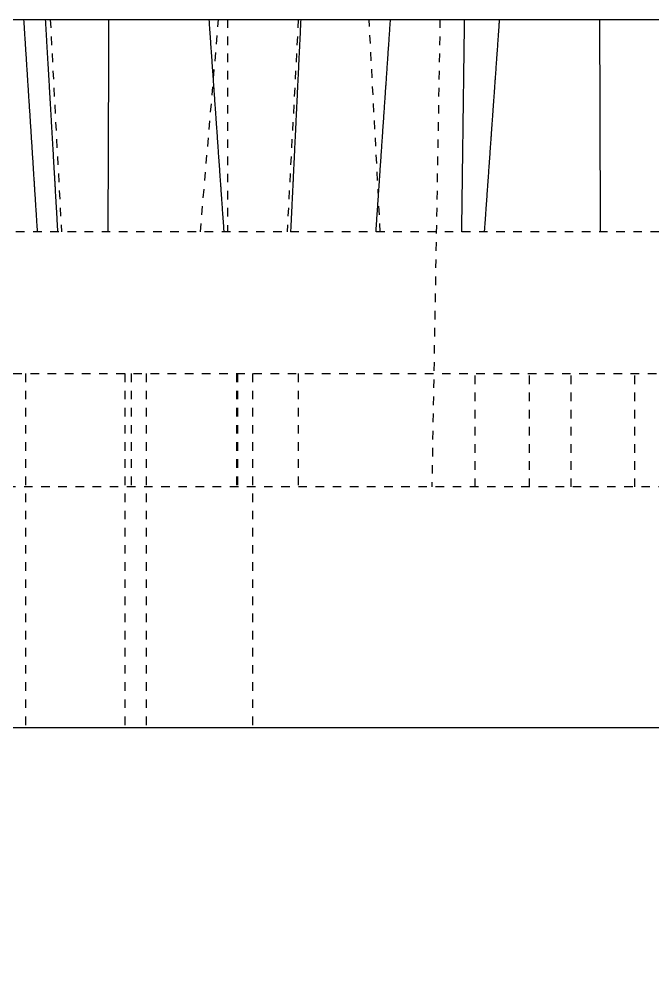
# Model space of a CAD drawing. Extents: x -268 to 907, y 393 to 1224.
# Drawn here: x -29.14 to -20.21, y 1040.96 to 1054.63 of the extents above; entities that cross this region are included whole.
import ezdxf

# ---------------------------------------------------------------- set-up
doc = ezdxf.new("R2010")
doc.units = 0
doc.header["$LTSCALE"] = 1.21
doc.header["$MEASUREMENT"] = 0
doc.linetypes.add('HIDDEN', pattern=[0.2, 0.1, -0.1])
doc.layers.get('0').update_dxf_attribs({"linetype": 'CONTINUOUS'})
doc.layers.get('DEFPOINTS').update_dxf_attribs({"linetype": 'CONTINUOUS'})
doc.layers.add('DEFAULT_2', color=8, linetype='HIDDEN')
doc.layers.add('DIM', color=82, linetype='CONTINUOUS')
doc.styles.get("Standard").update_dxf_attribs({"font": 'txt', "bigfont": 'gbcbig.shx'})
doc.styles.add('TXT', font='txt.shx', dxfattribs={"bigfont": 'gbcbig.shx'})
doc.dimstyles.get("Standard").update_dxf_attribs({"dimtxt": 0.18, "dimasz": 0.18, "dimexe": 0.18, "dimexo": 0.0625, "dimgap": 0.09, "dimtad": 0, "dimtih": 1, "dimtoh": 1, "dimdec": 4, "dimzin": 0, "dimdsep": 46, "dimtxsty": 'Standard', "dimcen": 0.09, "dimadec": 0, "dimazin": 0, "dimtfac": 1, "dimtdec": 4, "dimtofl": 0, "dimtmove": 0, "dimatfit": 3, "dimfxl": 0, "dimtolj": 1, "dimtzin": 0, "dimarcsym": 0})

# ---------------------------------------------------------------- blocks, each defined once
blk = doc.blocks.new('_CLOSEDBLANK')
at = {"color": 0, "linetype": 'ByBlock'}
for p, q in [((-1, 0.1667), (0, 0)), ((-1, 0.1667), (-1, -0.1667)), ((0, 0), (-1, -0.1667))]:
    blk.add_line(p, q, dxfattribs=at)
blk = doc.blocks.new('*U4')
at = {"layer": 'DIM', "color": 0, "style": 'TXT'}
blk.add_text('191.7', height=5, dxfattribs=at).set_placement((-7248.312, 5775.16))
blk = doc.blocks.new('*D3')
at = {"layer": 'DEFPOINTS', "color": 0}
for p in [(-7337.187, 5790.932), (-7145.488, 5790.932), (-7145.488, 5777.66)]:
    blk.add_point(p, dxfattribs=at)
at = {"layer": 'DIM', "color": 3}
for p, q in [((-7337.187, 5790.632), (-7337.187, 5777.36)), ((-7145.488, 5790.632), (-7145.488, 5777.36)), ((-7335.187, 5777.66), (-7248.972, 5777.66)), ((-7147.488, 5777.66), (-7230.985, 5777.66))]:
    blk.add_line(p, q, dxfattribs=at)
at = {"layer": 'DIM', "color": 0}
blk.add_blockref('*U4', (0, 0), dxfattribs=at)
at = {"layer": 'DIM', "color": 3, "xscale": 2, "yscale": 2, "zscale": 2, "rotation": 180}
blk.add_blockref('_CLOSEDBLANK', (-7337.187, 5777.66), dxfattribs=at)
at = {"layer": 'DIM', "color": 3, "xscale": 2, "yscale": 2, "zscale": 2}
blk.add_blockref('_CLOSEDBLANK', (-7145.488, 5777.66), dxfattribs=at)

msp = doc.modelspace()

# ---------------------------------------------------------------- linework, layer by layer
at = {"color": 7, "linetype": 'Continuous'}
for p, q in [((-129.70826, 1054.63089), (61.29199, 1054.63089)), ((61.64119, 1044.63105), (-130.05746, 1044.63105))]:
    msp.add_line(p, q, dxfattribs=at)
at = {"layer": 'DEFAULT_2', "color": 8, "linetype": 'HIDDEN'}
for p, q in [((-28.70813, 1054.63089), (-28.55091, 1051.63089)), ((-26.59028, 1051.63089), (-26.33263, 1054.63089)), ((-26.20813, 1054.63089), (-26.20813, 1051.63089)), ((-25.20813, 1054.63089), (-25.36536, 1051.63089)), ((-24.05091, 1051.63089), (-24.20813, 1054.63089)), ((-23.20813, 1054.63089), (-23.32334, 1048.03089)), ((-13.34069, 1051.63089), (-55.07557, 1051.63089)), ((-57.05948, 1049.63092), (-11.35813, 1049.63092)), ((-29.05611, 1049.63092), (-29.05611, 1044.63105)), ((-27.65613, 1049.63092), (-27.65613, 1044.63105)), ((-27.56808, 1049.63092), (-27.56808, 1048.03089)), ((-27.35612, 1049.63092), (-27.35612, 1044.63105)), ((-26.08067, 1049.63092), (-26.08067, 1048.03089)), ((-26.06483, 1049.63092), (-26.06483, 1048.03089)), ((-25.85612, 1049.63092), (-25.85612, 1044.63105)), ((-25.20813, 1049.63092), (-25.20813, 1048.03089)), ((-22.71225, 1048.03089), (-22.71225, 1049.63092)), ((-21.94648, 1048.03089), (-21.94648, 1049.63092)), ((-21.35638, 1048.03089), (-21.35638, 1049.63092)), ((-20.45914, 1048.03089), (-20.45914, 1049.63092)), ((59.37241, 1048.03089), (-127.78867, 1048.03089))]:
    msp.add_line(p, q, dxfattribs=at)
at = {"layer": 'DEFAULT_2', "color": 8}
for points in [[(-28.8875, 1051.63, 0), (-28.8885, 1051.65, 0), (-28.8895, 1051.66, 0), (-28.8905, 1051.68, 0), (-28.8915, 1051.69, 0), (-28.8925, 1051.71, 0), (-28.8935, 1051.73, 0), (-28.8945, 1051.74, 0), (-28.8955, 1051.76, 0), (-28.8965, 1051.77, 0), (-28.8975, 1051.79, 0), (-28.8985, 1051.8, 0), (-28.8995, 1051.82, 0), (-28.9005, 1051.84, 0), (-28.9015, 1051.85, 0), (-28.9025, 1051.87, 0), (-28.9035, 1051.88, 0), (-28.9045, 1051.9, 0), (-28.9055, 1051.91, 0), (-28.9065, 1051.93, 0), (-28.9075, 1051.95, 0), (-28.9085, 1051.96, 0), (-28.9095, 1051.98, 0), (-28.9105, 1051.99, 0), (-28.9115, 1052.01, 0), (-28.9126, 1052.02, 0), (-28.9136, 1052.04, 0), (-28.9146, 1052.05, 0), (-28.9156, 1052.07, 0), (-28.9166, 1052.09, 0), (-28.9176, 1052.1, 0), (-28.9186, 1052.12, 0), (-28.9196, 1052.13, 0), (-28.9206, 1052.15, 0), (-28.9216, 1052.16, 0), (-28.9226, 1052.18, 0), (-28.9236, 1052.2, 0), (-28.9246, 1052.21, 0), (-28.9256, 1052.23, 0), (-28.9266, 1052.24, 0), (-28.9276, 1052.26, 0), (-28.9286, 1052.27, 0), (-28.9296, 1052.29, 0), (-28.9306, 1052.31, 0), (-28.9316, 1052.32, 0), (-28.9326, 1052.34, 0), (-28.9336, 1052.35, 0), (-28.9346, 1052.37, 0), (-28.9356, 1052.38, 0), (-28.9366, 1052.4, 0), (-28.9376, 1052.42, 0), (-28.9386, 1052.43, 0), (-28.9397, 1052.45, 0), (-28.9407, 1052.46, 0), (-28.9417, 1052.48, 0), (-28.9427, 1052.49, 0), (-28.9437, 1052.51, 0), (-28.9447, 1052.53, 0), (-28.9457, 1052.54, 0), (-28.9467, 1052.56, 0), (-28.9477, 1052.57, 0), (-28.9487, 1052.59, 0), (-28.9497, 1052.6, 0), (-28.9507, 1052.62, 0), (-28.9517, 1052.64, 0), (-28.9527, 1052.65, 0), (-28.9537, 1052.67, 0), (-28.9547, 1052.68, 0), (-28.9557, 1052.7, 0), (-28.9567, 1052.71, 0), (-28.9577, 1052.73, 0), (-28.9588, 1052.75, 0), (-28.9598, 1052.76, 0), (-28.9608, 1052.78, 0), (-28.9618, 1052.79, 0), (-28.9628, 1052.81, 0), (-28.9638, 1052.82, 0), (-28.9648, 1052.84, 0), (-28.9658, 1052.86, 0), (-28.9668, 1052.87, 0), (-28.9678, 1052.89, 0), (-28.9688, 1052.9, 0), (-28.9698, 1052.92, 0), (-28.9708, 1052.93, 0), (-28.9718, 1052.95, 0), (-28.9728, 1052.97, 0), (-28.9739, 1052.98, 0), (-28.9749, 1053, 0), (-28.9759, 1053.01, 0), (-28.9769, 1053.03, 0), (-28.9779, 1053.04, 0), (-28.9789, 1053.06, 0), (-28.9799, 1053.08, 0), (-28.9809, 1053.09, 0), (-28.9819, 1053.11, 0), (-28.9829, 1053.12, 0), (-28.9839, 1053.14, 0), (-28.9849, 1053.15, 0), (-28.9859, 1053.17, 0), (-28.987, 1053.19, 0), (-28.988, 1053.2, 0), (-28.989, 1053.22, 0), (-28.99, 1053.23, 0), (-28.991, 1053.25, 0), (-28.992, 1053.26, 0), (-28.993, 1053.28, 0), (-28.994, 1053.3, 0), (-28.995, 1053.31, 0), (-28.996, 1053.33, 0), (-28.997, 1053.34, 0), (-28.9981, 1053.36, 0), (-28.9991, 1053.37, 0), (-29.0001, 1053.39, 0), (-29.0011, 1053.41, 0), (-29.0021, 1053.42, 0), (-29.0031, 1053.44, 0), (-29.0041, 1053.45, 0), (-29.0051, 1053.47, 0), (-29.0061, 1053.48, 0), (-29.0071, 1053.5, 0), (-29.0082, 1053.52, 0), (-29.0092, 1053.53, 0), (-29.0102, 1053.55, 0), (-29.0112, 1053.56, 0), (-29.0122, 1053.58, 0), (-29.0132, 1053.59, 0), (-29.0142, 1053.61, 0), (-29.0152, 1053.63, 0), (-29.0162, 1053.64, 0), (-29.0173, 1053.66, 0), (-29.0183, 1053.67, 0), (-29.0193, 1053.69, 0), (-29.0203, 1053.7, 0), (-29.0213, 1053.72, 0), (-29.0223, 1053.74, 0), (-29.0233, 1053.75, 0), (-29.0243, 1053.77, 0), (-29.0253, 1053.78, 0), (-29.0264, 1053.8, 0), (-29.0274, 1053.81, 0), (-29.0284, 1053.83, 0), (-29.0294, 1053.85, 0), (-29.0304, 1053.86, 0), (-29.0314, 1053.88, 0), (-29.0324, 1053.89, 0), (-29.0334, 1053.91, 0), (-29.0344, 1053.92, 0), (-29.0355, 1053.94, 0), (-29.0365, 1053.96, 0), (-29.0375, 1053.97, 0), (-29.0385, 1053.99, 0), (-29.0395, 1054, 0), (-29.0405, 1054.02, 0), (-29.0415, 1054.03, 0), (-29.0425, 1054.05, 0), (-29.0436, 1054.07, 0), (-29.0446, 1054.08, 0), (-29.0456, 1054.1, 0), (-29.0466, 1054.11, 0), (-29.0476, 1054.13, 0), (-29.0486, 1054.14, 0), (-29.0496, 1054.16, 0), (-29.0507, 1054.18, 0), (-29.0517, 1054.19, 0), (-29.0527, 1054.21, 0), (-29.0537, 1054.22, 0), (-29.0547, 1054.24, 0), (-29.0557, 1054.25, 0), (-29.0567, 1054.27, 0), (-29.0577, 1054.29, 0), (-29.0588, 1054.3, 0), (-29.0598, 1054.32, 0), (-29.0608, 1054.33, 0), (-29.0618, 1054.35, 0), (-29.0628, 1054.36, 0), (-29.0638, 1054.38, 0), (-29.0648, 1054.4, 0), (-29.0659, 1054.41, 0), (-29.0669, 1054.43, 0), (-29.0679, 1054.44, 0), (-29.0689, 1054.46, 0), (-29.0699, 1054.47, 0), (-29.0709, 1054.49, 0), (-29.0719, 1054.51, 0), (-29.0729, 1054.52, 0), (-29.074, 1054.54, 0), (-29.075, 1054.55, 0), (-29.076, 1054.57, 0), (-29.077, 1054.58, 0), (-29.078, 1054.6, 0), (-29.079, 1054.62, 0), (-29.08, 1054.63, 0)], [(-28.6003, 1051.63, 0), (-28.6012, 1051.65, 0), (-28.6021, 1051.66, 0), (-28.603, 1051.68, 0), (-28.6039, 1051.69, 0), (-28.6048, 1051.71, 0), (-28.6057, 1051.73, 0), (-28.6066, 1051.74, 0), (-28.6075, 1051.76, 0), (-28.6084, 1051.77, 0), (-28.6093, 1051.79, 0), (-28.6102, 1051.8, 0), (-28.6112, 1051.82, 0), (-28.6121, 1051.84, 0), (-28.613, 1051.85, 0), (-28.6139, 1051.87, 0), (-28.6148, 1051.88, 0), (-28.6157, 1051.9, 0), (-28.6166, 1051.91, 0), (-28.6175, 1051.93, 0), (-28.6184, 1051.95, 0), (-28.6193, 1051.96, 0), (-28.6202, 1051.98, 0), (-28.6211, 1051.99, 0), (-28.622, 1052.01, 0), (-28.6229, 1052.02, 0), (-28.6238, 1052.04, 0), (-28.6247, 1052.05, 0), (-28.6256, 1052.07, 0), (-28.6266, 1052.09, 0), (-28.6275, 1052.1, 0), (-28.6284, 1052.12, 0), (-28.6293, 1052.13, 0), (-28.6302, 1052.15, 0), (-28.6311, 1052.16, 0), (-28.632, 1052.18, 0), (-28.6329, 1052.2, 0), (-28.6338, 1052.21, 0), (-28.6347, 1052.23, 0), (-28.6356, 1052.24, 0), (-28.6365, 1052.26, 0), (-28.6374, 1052.27, 0), (-28.6383, 1052.29, 0), (-28.6392, 1052.31, 0), (-28.6402, 1052.32, 0), (-28.6411, 1052.34, 0), (-28.642, 1052.35, 0), (-28.6429, 1052.37, 0), (-28.6438, 1052.38, 0), (-28.6447, 1052.4, 0), (-28.6456, 1052.42, 0), (-28.6465, 1052.43, 0), (-28.6474, 1052.45, 0), (-28.6483, 1052.46, 0), (-28.6492, 1052.48, 0), (-28.6501, 1052.49, 0), (-28.651, 1052.51, 0), (-28.652, 1052.53, 0), (-28.6529, 1052.54, 0), (-28.6538, 1052.56, 0), (-28.6547, 1052.57, 0), (-28.6556, 1052.59, 0), (-28.6565, 1052.6, 0), (-28.6574, 1052.62, 0), (-28.6583, 1052.64, 0), (-28.6592, 1052.65, 0), (-28.6601, 1052.67, 0), (-28.661, 1052.68, 0), (-28.6619, 1052.7, 0), (-28.6629, 1052.71, 0), (-28.6638, 1052.73, 0), (-28.6647, 1052.75, 0), (-28.6656, 1052.76, 0), (-28.6665, 1052.78, 0), (-28.6674, 1052.79, 0), (-28.6683, 1052.81, 0), (-28.6692, 1052.82, 0), (-28.6701, 1052.84, 0), (-28.671, 1052.86, 0), (-28.6719, 1052.87, 0), (-28.6729, 1052.89, 0), (-28.6738, 1052.9, 0), (-28.6747, 1052.92, 0), (-28.6756, 1052.93, 0), (-28.6765, 1052.95, 0), (-28.6774, 1052.97, 0), (-28.6783, 1052.98, 0), (-28.6792, 1053, 0), (-28.6801, 1053.01, 0), (-28.6811, 1053.03, 0), (-28.682, 1053.04, 0), (-28.6829, 1053.06, 0), (-28.6838, 1053.08, 0), (-28.6847, 1053.09, 0), (-28.6856, 1053.11, 0), (-28.6865, 1053.12, 0), (-28.6874, 1053.14, 0), (-28.6883, 1053.15, 0), (-28.6893, 1053.17, 0), (-28.6902, 1053.19, 0), (-28.6911, 1053.2, 0), (-28.692, 1053.22, 0), (-28.6929, 1053.23, 0), (-28.6938, 1053.25, 0), (-28.6947, 1053.26, 0), (-28.6956, 1053.28, 0), (-28.6966, 1053.3, 0), (-28.6975, 1053.31, 0), (-28.6984, 1053.33, 0), (-28.6993, 1053.34, 0), (-28.7002, 1053.36, 0), (-28.7011, 1053.37, 0), (-28.702, 1053.39, 0), (-28.7029, 1053.41, 0), (-28.7039, 1053.42, 0), (-28.7048, 1053.44, 0), (-28.7057, 1053.45, 0), (-28.7066, 1053.47, 0), (-28.7075, 1053.48, 0), (-28.7084, 1053.5, 0), (-28.7093, 1053.52, 0), (-28.7103, 1053.53, 0), (-28.7112, 1053.55, 0), (-28.7121, 1053.56, 0), (-28.713, 1053.58, 0), (-28.7139, 1053.59, 0), (-28.7148, 1053.61, 0), (-28.7157, 1053.63, 0), (-28.7167, 1053.64, 0), (-28.7176, 1053.66, 0), (-28.7185, 1053.67, 0), (-28.7194, 1053.69, 0), (-28.7203, 1053.7, 0), (-28.7212, 1053.72, 0), (-28.7221, 1053.74, 0), (-28.7231, 1053.75, 0), (-28.724, 1053.77, 0), (-28.7249, 1053.78, 0), (-28.7258, 1053.8, 0), (-28.7267, 1053.81, 0), (-28.7276, 1053.83, 0), (-28.7286, 1053.85, 0), (-28.7295, 1053.86, 0), (-28.7304, 1053.88, 0), (-28.7313, 1053.89, 0), (-28.7322, 1053.91, 0), (-28.7331, 1053.92, 0), (-28.734, 1053.94, 0), (-28.735, 1053.96, 0), (-28.7359, 1053.97, 0), (-28.7368, 1053.99, 0), (-28.7377, 1054, 0), (-28.7386, 1054.02, 0), (-28.7395, 1054.03, 0), (-28.7405, 1054.05, 0), (-28.7414, 1054.07, 0), (-28.7423, 1054.08, 0), (-28.7432, 1054.1, 0), (-28.7441, 1054.11, 0), (-28.745, 1054.13, 0), (-28.746, 1054.14, 0), (-28.7469, 1054.16, 0), (-28.7478, 1054.18, 0), (-28.7487, 1054.19, 0), (-28.7496, 1054.21, 0), (-28.7505, 1054.22, 0), (-28.7515, 1054.24, 0), (-28.7524, 1054.25, 0), (-28.7533, 1054.27, 0), (-28.7542, 1054.29, 0), (-28.7551, 1054.3, 0), (-28.7561, 1054.32, 0), (-28.757, 1054.33, 0), (-28.7579, 1054.35, 0), (-28.7588, 1054.36, 0), (-28.7597, 1054.38, 0), (-28.7606, 1054.4, 0), (-28.7616, 1054.41, 0), (-28.7625, 1054.43, 0), (-28.7634, 1054.44, 0), (-28.7643, 1054.46, 0), (-28.7652, 1054.47, 0), (-28.7661, 1054.49, 0), (-28.7671, 1054.51, 0), (-28.768, 1054.52, 0), (-28.7689, 1054.54, 0), (-28.7698, 1054.55, 0), (-28.7707, 1054.57, 0), (-28.7717, 1054.58, 0), (-28.7726, 1054.6, 0), (-28.7735, 1054.62, 0), (-28.7744, 1054.63, 0)], [(-27.8909, 1051.63, 0), (-27.8909, 1051.65, 0), (-27.8908, 1051.66, 0), (-27.8908, 1051.68, 0), (-27.8907, 1051.69, 0), (-27.8906, 1051.71, 0), (-27.8906, 1051.73, 0), (-27.8905, 1051.74, 0), (-27.8904, 1051.76, 0), (-27.8904, 1051.77, 0), (-27.8903, 1051.79, 0), (-27.8903, 1051.8, 0), (-27.8902, 1051.82, 0), (-27.8901, 1051.84, 0), (-27.8901, 1051.85, 0), (-27.89, 1051.87, 0), (-27.8899, 1051.88, 0), (-27.8899, 1051.9, 0), (-27.8898, 1051.91, 0), (-27.8898, 1051.93, 0), (-27.8897, 1051.95, 0), (-27.8896, 1051.96, 0), (-27.8896, 1051.98, 0), (-27.8895, 1051.99, 0), (-27.8894, 1052.01, 0), (-27.8894, 1052.02, 0), (-27.8893, 1052.04, 0), (-27.8893, 1052.05, 0), (-27.8892, 1052.07, 0), (-27.8891, 1052.09, 0), (-27.8891, 1052.1, 0), (-27.889, 1052.12, 0), (-27.889, 1052.13, 0), (-27.8889, 1052.15, 0), (-27.8888, 1052.16, 0), (-27.8888, 1052.18, 0), (-27.8887, 1052.2, 0), (-27.8886, 1052.21, 0), (-27.8886, 1052.23, 0), (-27.8885, 1052.24, 0), (-27.8885, 1052.26, 0), (-27.8884, 1052.27, 0), (-27.8883, 1052.29, 0), (-27.8883, 1052.31, 0), (-27.8882, 1052.32, 0), (-27.8881, 1052.34, 0), (-27.8881, 1052.35, 0), (-27.888, 1052.37, 0), (-27.888, 1052.38, 0), (-27.8879, 1052.4, 0), (-27.8878, 1052.42, 0), (-27.8878, 1052.43, 0), (-27.8877, 1052.45, 0), (-27.8877, 1052.46, 0), (-27.8876, 1052.48, 0), (-27.8875, 1052.49, 0), (-27.8875, 1052.51, 0), (-27.8874, 1052.53, 0), (-27.8874, 1052.54, 0), (-27.8873, 1052.56, 0), (-27.8872, 1052.57, 0), (-27.8872, 1052.59, 0), (-27.8871, 1052.6, 0), (-27.887, 1052.62, 0), (-27.887, 1052.64, 0), (-27.8869, 1052.65, 0), (-27.8869, 1052.67, 0), (-27.8868, 1052.68, 0), (-27.8867, 1052.7, 0), (-27.8867, 1052.71, 0), (-27.8866, 1052.73, 0), (-27.8866, 1052.75, 0), (-27.8865, 1052.76, 0), (-27.8864, 1052.78, 0), (-27.8864, 1052.79, 0), (-27.8863, 1052.81, 0), (-27.8863, 1052.82, 0), (-27.8862, 1052.84, 0), (-27.8861, 1052.86, 0), (-27.8861, 1052.87, 0), (-27.886, 1052.89, 0), (-27.886, 1052.9, 0), (-27.8859, 1052.92, 0), (-27.8858, 1052.93, 0), (-27.8858, 1052.95, 0), (-27.8857, 1052.97, 0), (-27.8857, 1052.98, 0), (-27.8856, 1053, 0), (-27.8855, 1053.01, 0), (-27.8855, 1053.03, 0), (-27.8854, 1053.04, 0), (-27.8854, 1053.06, 0), (-27.8853, 1053.08, 0), (-27.8852, 1053.09, 0), (-27.8852, 1053.11, 0), (-27.8851, 1053.12, 0), (-27.8851, 1053.14, 0), (-27.885, 1053.15, 0), (-27.8849, 1053.17, 0), (-27.8849, 1053.19, 0), (-27.8848, 1053.2, 0), (-27.8848, 1053.22, 0), (-27.8847, 1053.23, 0), (-27.8847, 1053.25, 0), (-27.8846, 1053.26, 0), (-27.8845, 1053.28, 0), (-27.8845, 1053.3, 0), (-27.8844, 1053.31, 0), (-27.8844, 1053.33, 0), (-27.8843, 1053.34, 0), (-27.8842, 1053.36, 0), (-27.8842, 1053.37, 0), (-27.8841, 1053.39, 0), (-27.8841, 1053.41, 0), (-27.884, 1053.42, 0), (-27.884, 1053.44, 0), (-27.8839, 1053.45, 0), (-27.8838, 1053.47, 0), (-27.8838, 1053.48, 0), (-27.8837, 1053.5, 0), (-27.8837, 1053.52, 0), (-27.8836, 1053.53, 0), (-27.8835, 1053.55, 0), (-27.8835, 1053.56, 0), (-27.8834, 1053.58, 0), (-27.8834, 1053.59, 0), (-27.8833, 1053.61, 0), (-27.8833, 1053.63, 0), (-27.8832, 1053.64, 0), (-27.8831, 1053.66, 0), (-27.8831, 1053.67, 0), (-27.883, 1053.69, 0), (-27.883, 1053.7, 0), (-27.8829, 1053.72, 0), (-27.8828, 1053.74, 0), (-27.8828, 1053.75, 0), (-27.8827, 1053.77, 0), (-27.8827, 1053.78, 0), (-27.8826, 1053.8, 0), (-27.8826, 1053.81, 0), (-27.8825, 1053.83, 0), (-27.8824, 1053.85, 0), (-27.8824, 1053.86, 0), (-27.8823, 1053.88, 0), (-27.8823, 1053.89, 0), (-27.8822, 1053.91, 0), (-27.8822, 1053.92, 0), (-27.8821, 1053.94, 0), (-27.882, 1053.96, 0), (-27.882, 1053.97, 0), (-27.8819, 1053.99, 0), (-27.8819, 1054, 0), (-27.8818, 1054.02, 0), (-27.8818, 1054.03, 0), (-27.8817, 1054.05, 0), (-27.8816, 1054.07, 0), (-27.8816, 1054.08, 0), (-27.8815, 1054.1, 0), (-27.8815, 1054.11, 0), (-27.8814, 1054.13, 0), (-27.8814, 1054.14, 0), (-27.8813, 1054.16, 0), (-27.8813, 1054.18, 0), (-27.8812, 1054.19, 0), (-27.8811, 1054.21, 0), (-27.8811, 1054.22, 0), (-27.881, 1054.24, 0), (-27.881, 1054.25, 0), (-27.8809, 1054.27, 0), (-27.8809, 1054.29, 0), (-27.8808, 1054.3, 0), (-27.8807, 1054.32, 0), (-27.8807, 1054.33, 0), (-27.8806, 1054.35, 0), (-27.8806, 1054.36, 0), (-27.8805, 1054.38, 0), (-27.8805, 1054.4, 0), (-27.8804, 1054.41, 0), (-27.8803, 1054.43, 0), (-27.8803, 1054.44, 0), (-27.8802, 1054.46, 0), (-27.8802, 1054.47, 0), (-27.8801, 1054.49, 0), (-27.8801, 1054.51, 0), (-27.88, 1054.52, 0), (-27.88, 1054.54, 0), (-27.8799, 1054.55, 0), (-27.8798, 1054.57, 0), (-27.8798, 1054.58, 0), (-27.8797, 1054.6, 0), (-27.8797, 1054.62, 0), (-27.8796, 1054.63, 0)], [(-26.2544, 1051.63, 0), (-26.2555, 1051.65, 0), (-26.2566, 1051.66, 0), (-26.2577, 1051.68, 0), (-26.2588, 1051.69, 0), (-26.2599, 1051.71, 0), (-26.261, 1051.73, 0), (-26.2621, 1051.74, 0), (-26.2632, 1051.76, 0), (-26.2643, 1051.77, 0), (-26.2654, 1051.79, 0), (-26.2665, 1051.8, 0), (-26.2676, 1051.82, 0), (-26.2687, 1051.84, 0), (-26.2698, 1051.85, 0), (-26.2709, 1051.87, 0), (-26.272, 1051.88, 0), (-26.2731, 1051.9, 0), (-26.2742, 1051.91, 0), (-26.2753, 1051.93, 0), (-26.2764, 1051.95, 0), (-26.2775, 1051.96, 0), (-26.2786, 1051.98, 0), (-26.2797, 1051.99, 0), (-26.2808, 1052.01, 0), (-26.2819, 1052.02, 0), (-26.283, 1052.04, 0), (-26.2841, 1052.05, 0), (-26.2852, 1052.07, 0), (-26.2863, 1052.09, 0), (-26.2874, 1052.1, 0), (-26.2885, 1052.12, 0), (-26.2896, 1052.13, 0), (-26.2907, 1052.15, 0), (-26.2918, 1052.16, 0), (-26.2929, 1052.18, 0), (-26.2941, 1052.2, 0), (-26.2952, 1052.21, 0), (-26.2963, 1052.23, 0), (-26.2974, 1052.24, 0), (-26.2985, 1052.26, 0), (-26.2996, 1052.27, 0), (-26.3007, 1052.29, 0), (-26.3018, 1052.31, 0), (-26.3029, 1052.32, 0), (-26.304, 1052.34, 0), (-26.3051, 1052.35, 0), (-26.3062, 1052.37, 0), (-26.3073, 1052.38, 0), (-26.3084, 1052.4, 0), (-26.3095, 1052.42, 0), (-26.3106, 1052.43, 0), (-26.3117, 1052.45, 0), (-26.3128, 1052.46, 0), (-26.3139, 1052.48, 0), (-26.315, 1052.49, 0), (-26.3161, 1052.51, 0), (-26.3172, 1052.53, 0), (-26.3183, 1052.54, 0), (-26.3194, 1052.56, 0), (-26.3205, 1052.57, 0), (-26.3216, 1052.59, 0), (-26.3227, 1052.6, 0), (-26.3238, 1052.62, 0), (-26.3249, 1052.64, 0), (-26.326, 1052.65, 0), (-26.3271, 1052.67, 0), (-26.3282, 1052.68, 0), (-26.3293, 1052.7, 0), (-26.3304, 1052.71, 0), (-26.3316, 1052.73, 0), (-26.3327, 1052.75, 0), (-26.3338, 1052.76, 0), (-26.3349, 1052.78, 0), (-26.336, 1052.79, 0), (-26.3371, 1052.81, 0), (-26.3382, 1052.82, 0), (-26.3393, 1052.84, 0), (-26.3404, 1052.86, 0), (-26.3415, 1052.87, 0), (-26.3426, 1052.89, 0), (-26.3437, 1052.9, 0), (-26.3448, 1052.92, 0), (-26.3459, 1052.93, 0), (-26.347, 1052.95, 0), (-26.3481, 1052.97, 0), (-26.3492, 1052.98, 0), (-26.3503, 1053, 0), (-26.3514, 1053.01, 0), (-26.3525, 1053.03, 0), (-26.3536, 1053.04, 0), (-26.3547, 1053.06, 0), (-26.3558, 1053.08, 0), (-26.3569, 1053.09, 0), (-26.3581, 1053.11, 0), (-26.3592, 1053.12, 0), (-26.3603, 1053.14, 0), (-26.3614, 1053.15, 0), (-26.3625, 1053.17, 0), (-26.3636, 1053.19, 0), (-26.3647, 1053.2, 0), (-26.3658, 1053.22, 0), (-26.3669, 1053.23, 0), (-26.368, 1053.25, 0), (-26.3691, 1053.26, 0), (-26.3702, 1053.28, 0), (-26.3713, 1053.3, 0), (-26.3724, 1053.31, 0), (-26.3735, 1053.33, 0), (-26.3746, 1053.34, 0), (-26.3757, 1053.36, 0), (-26.3768, 1053.37, 0), (-26.3779, 1053.39, 0), (-26.3791, 1053.41, 0), (-26.3802, 1053.42, 0), (-26.3813, 1053.44, 0), (-26.3824, 1053.45, 0), (-26.3835, 1053.47, 0), (-26.3846, 1053.48, 0), (-26.3857, 1053.5, 0), (-26.3868, 1053.52, 0), (-26.3879, 1053.53, 0), (-26.389, 1053.55, 0), (-26.3901, 1053.56, 0), (-26.3912, 1053.58, 0), (-26.3923, 1053.59, 0), (-26.3934, 1053.61, 0), (-26.3945, 1053.63, 0), (-26.3956, 1053.64, 0), (-26.3967, 1053.66, 0), (-26.3979, 1053.67, 0), (-26.399, 1053.69, 0), (-26.4001, 1053.7, 0), (-26.4012, 1053.72, 0), (-26.4023, 1053.74, 0), (-26.4034, 1053.75, 0), (-26.4045, 1053.77, 0), (-26.4056, 1053.78, 0), (-26.4067, 1053.8, 0), (-26.4078, 1053.81, 0), (-26.4089, 1053.83, 0), (-26.41, 1053.85, 0), (-26.4111, 1053.86, 0), (-26.4122, 1053.88, 0), (-26.4133, 1053.89, 0), (-26.4145, 1053.91, 0), (-26.4156, 1053.92, 0), (-26.4167, 1053.94, 0), (-26.4178, 1053.96, 0), (-26.4189, 1053.97, 0), (-26.42, 1053.99, 0), (-26.4211, 1054, 0), (-26.4222, 1054.02, 0), (-26.4233, 1054.03, 0), (-26.4244, 1054.05, 0), (-26.4255, 1054.07, 0), (-26.4266, 1054.08, 0), (-26.4277, 1054.1, 0), (-26.4289, 1054.11, 0), (-26.43, 1054.13, 0), (-26.4311, 1054.14, 0), (-26.4322, 1054.16, 0), (-26.4333, 1054.18, 0), (-26.4344, 1054.19, 0), (-26.4355, 1054.21, 0), (-26.4366, 1054.22, 0), (-26.4377, 1054.24, 0), (-26.4388, 1054.25, 0), (-26.4399, 1054.27, 0), (-26.441, 1054.29, 0), (-26.4421, 1054.3, 0), (-26.4432, 1054.32, 0), (-26.4444, 1054.33, 0), (-26.4455, 1054.35, 0), (-26.4466, 1054.36, 0), (-26.4477, 1054.38, 0), (-26.4488, 1054.4, 0), (-26.4499, 1054.41, 0), (-26.451, 1054.43, 0), (-26.4521, 1054.44, 0), (-26.4532, 1054.46, 0), (-26.4543, 1054.47, 0), (-26.4554, 1054.49, 0), (-26.4565, 1054.51, 0), (-26.4576, 1054.52, 0), (-26.4588, 1054.54, 0), (-26.4599, 1054.55, 0), (-26.461, 1054.57, 0), (-26.4621, 1054.58, 0), (-26.4632, 1054.6, 0), (-26.4643, 1054.62, 0), (-26.4654, 1054.63, 0)], [(-25.3124, 1051.63, 0), (-25.3116, 1051.65, 0), (-25.3109, 1051.66, 0), (-25.3101, 1051.68, 0), (-25.3094, 1051.69, 0), (-25.3086, 1051.71, 0), (-25.3079, 1051.73, 0), (-25.3071, 1051.74, 0), (-25.3064, 1051.76, 0), (-25.3056, 1051.77, 0), (-25.3049, 1051.79, 0), (-25.3041, 1051.8, 0), (-25.3034, 1051.82, 0), (-25.3026, 1051.84, 0), (-25.3019, 1051.85, 0), (-25.3011, 1051.87, 0), (-25.3004, 1051.88, 0), (-25.2996, 1051.9, 0), (-25.2989, 1051.91, 0), (-25.2981, 1051.93, 0), (-25.2974, 1051.95, 0), (-25.2966, 1051.96, 0), (-25.2959, 1051.98, 0), (-25.2951, 1051.99, 0), (-25.2944, 1052.01, 0), (-25.2936, 1052.02, 0), (-25.2929, 1052.04, 0), (-25.2921, 1052.05, 0), (-25.2914, 1052.07, 0), (-25.2906, 1052.09, 0), (-25.2899, 1052.1, 0), (-25.2891, 1052.12, 0), (-25.2884, 1052.13, 0), (-25.2876, 1052.15, 0), (-25.2869, 1052.16, 0), (-25.2861, 1052.18, 0), (-25.2853, 1052.2, 0), (-25.2846, 1052.21, 0), (-25.2838, 1052.23, 0), (-25.2831, 1052.24, 0), (-25.2823, 1052.26, 0), (-25.2816, 1052.27, 0), (-25.2808, 1052.29, 0), (-25.2801, 1052.31, 0), (-25.2793, 1052.32, 0), (-25.2786, 1052.34, 0), (-25.2778, 1052.35, 0), (-25.2771, 1052.37, 0), (-25.2763, 1052.38, 0), (-25.2756, 1052.4, 0), (-25.2748, 1052.42, 0), (-25.2741, 1052.43, 0), (-25.2733, 1052.45, 0), (-25.2726, 1052.46, 0), (-25.2718, 1052.48, 0), (-25.2711, 1052.49, 0), (-25.2703, 1052.51, 0), (-25.2696, 1052.53, 0), (-25.2688, 1052.54, 0), (-25.2681, 1052.56, 0), (-25.2673, 1052.57, 0), (-25.2666, 1052.59, 0), (-25.2658, 1052.6, 0), (-25.2651, 1052.62, 0), (-25.2643, 1052.64, 0), (-25.2635, 1052.65, 0), (-25.2628, 1052.67, 0), (-25.262, 1052.68, 0), (-25.2613, 1052.7, 0), (-25.2605, 1052.71, 0), (-25.2598, 1052.73, 0), (-25.259, 1052.75, 0), (-25.2583, 1052.76, 0), (-25.2575, 1052.78, 0), (-25.2568, 1052.79, 0), (-25.256, 1052.81, 0), (-25.2553, 1052.82, 0), (-25.2545, 1052.84, 0), (-25.2538, 1052.86, 0), (-25.253, 1052.87, 0), (-25.2523, 1052.89, 0), (-25.2515, 1052.9, 0), (-25.2508, 1052.92, 0), (-25.25, 1052.93, 0), (-25.2492, 1052.95, 0), (-25.2485, 1052.97, 0), (-25.2477, 1052.98, 0), (-25.247, 1053, 0), (-25.2462, 1053.01, 0), (-25.2455, 1053.03, 0), (-25.2447, 1053.04, 0), (-25.244, 1053.06, 0), (-25.2432, 1053.08, 0), (-25.2425, 1053.09, 0), (-25.2417, 1053.11, 0), (-25.241, 1053.12, 0), (-25.2402, 1053.14, 0), (-25.2394, 1053.15, 0), (-25.2387, 1053.17, 0), (-25.2379, 1053.19, 0), (-25.2372, 1053.2, 0), (-25.2364, 1053.22, 0), (-25.2357, 1053.23, 0), (-25.2349, 1053.25, 0), (-25.2342, 1053.26, 0), (-25.2334, 1053.28, 0), (-25.2327, 1053.3, 0), (-25.2319, 1053.31, 0), (-25.2311, 1053.33, 0), (-25.2304, 1053.34, 0), (-25.2296, 1053.36, 0), (-25.2289, 1053.37, 0), (-25.2281, 1053.39, 0), (-25.2274, 1053.41, 0), (-25.2266, 1053.42, 0), (-25.2259, 1053.44, 0), (-25.2251, 1053.45, 0), (-25.2243, 1053.47, 0), (-25.2236, 1053.48, 0), (-25.2228, 1053.5, 0), (-25.2221, 1053.52, 0), (-25.2213, 1053.53, 0), (-25.2206, 1053.55, 0), (-25.2198, 1053.56, 0), (-25.2191, 1053.58, 0), (-25.2183, 1053.59, 0), (-25.2175, 1053.61, 0), (-25.2168, 1053.63, 0), (-25.216, 1053.64, 0), (-25.2153, 1053.66, 0), (-25.2145, 1053.67, 0), (-25.2138, 1053.69, 0), (-25.213, 1053.7, 0), (-25.2123, 1053.72, 0), (-25.2115, 1053.74, 0), (-25.2107, 1053.75, 0), (-25.21, 1053.77, 0), (-25.2092, 1053.78, 0), (-25.2085, 1053.8, 0), (-25.2077, 1053.81, 0), (-25.207, 1053.83, 0), (-25.2062, 1053.85, 0), (-25.2054, 1053.86, 0), (-25.2047, 1053.88, 0), (-25.2039, 1053.89, 0), (-25.2032, 1053.91, 0), (-25.2024, 1053.92, 0), (-25.2017, 1053.94, 0), (-25.2009, 1053.96, 0), (-25.2001, 1053.97, 0), (-25.1994, 1053.99, 0), (-25.1986, 1054, 0), (-25.1979, 1054.02, 0), (-25.1971, 1054.03, 0), (-25.1964, 1054.05, 0), (-25.1956, 1054.07, 0), (-25.1948, 1054.08, 0), (-25.1941, 1054.1, 0), (-25.1933, 1054.11, 0), (-25.1926, 1054.13, 0), (-25.1918, 1054.14, 0), (-25.1911, 1054.16, 0), (-25.1903, 1054.18, 0), (-25.1895, 1054.19, 0), (-25.1888, 1054.21, 0), (-25.188, 1054.22, 0), (-25.1873, 1054.24, 0), (-25.1865, 1054.25, 0), (-25.1858, 1054.27, 0), (-25.185, 1054.29, 0), (-25.1842, 1054.3, 0), (-25.1835, 1054.32, 0), (-25.1827, 1054.33, 0), (-25.182, 1054.35, 0), (-25.1812, 1054.36, 0), (-25.1805, 1054.38, 0), (-25.1797, 1054.4, 0), (-25.1789, 1054.41, 0), (-25.1782, 1054.43, 0), (-25.1774, 1054.44, 0), (-25.1767, 1054.46, 0), (-25.1759, 1054.47, 0), (-25.1752, 1054.49, 0), (-25.1744, 1054.51, 0), (-25.1736, 1054.52, 0), (-25.1729, 1054.54, 0), (-25.1721, 1054.55, 0), (-25.1714, 1054.57, 0), (-25.1706, 1054.58, 0), (-25.1698, 1054.6, 0), (-25.1691, 1054.62, 0), (-25.1683, 1054.63, 0)], [(-23.911, 1054.63, 0), (-23.9121, 1054.62, 0), (-23.9131, 1054.6, 0), (-23.9142, 1054.58, 0), (-23.9153, 1054.57, 0), (-23.9164, 1054.55, 0), (-23.9174, 1054.54, 0), (-23.9185, 1054.52, 0), (-23.9196, 1054.51, 0), (-23.9207, 1054.49, 0), (-23.9217, 1054.47, 0), (-23.9228, 1054.46, 0), (-23.9239, 1054.44, 0), (-23.925, 1054.43, 0), (-23.926, 1054.41, 0), (-23.9271, 1054.4, 0), (-23.9282, 1054.38, 0), (-23.9293, 1054.36, 0), (-23.9303, 1054.35, 0), (-23.9314, 1054.33, 0), (-23.9325, 1054.32, 0), (-23.9336, 1054.3, 0), (-23.9346, 1054.29, 0), (-23.9357, 1054.27, 0), (-23.9368, 1054.25, 0), (-23.9379, 1054.24, 0), (-23.9389, 1054.22, 0), (-23.94, 1054.21, 0), (-23.9411, 1054.19, 0), (-23.9422, 1054.18, 0), (-23.9432, 1054.16, 0), (-23.9443, 1054.14, 0), (-23.9454, 1054.13, 0), (-23.9465, 1054.11, 0), (-23.9475, 1054.1, 0), (-23.9486, 1054.08, 0), (-23.9497, 1054.07, 0), (-23.9508, 1054.05, 0), (-23.9519, 1054.03, 0), (-23.9529, 1054.02, 0), (-23.954, 1054, 0), (-23.9551, 1053.99, 0), (-23.9562, 1053.97, 0), (-23.9572, 1053.96, 0), (-23.9583, 1053.94, 0), (-23.9594, 1053.92, 0), (-23.9605, 1053.91, 0), (-23.9615, 1053.89, 0), (-23.9626, 1053.88, 0), (-23.9637, 1053.86, 0), (-23.9648, 1053.85, 0), (-23.9658, 1053.83, 0), (-23.9669, 1053.81, 0), (-23.968, 1053.8, 0), (-23.9691, 1053.78, 0), (-23.9701, 1053.77, 0), (-23.9712, 1053.75, 0), (-23.9723, 1053.74, 0), (-23.9733, 1053.72, 0), (-23.9744, 1053.7, 0), (-23.9755, 1053.69, 0), (-23.9766, 1053.67, 0), (-23.9776, 1053.66, 0), (-23.9787, 1053.64, 0), (-23.9798, 1053.63, 0), (-23.9809, 1053.61, 0), (-23.9819, 1053.59, 0), (-23.983, 1053.58, 0), (-23.9841, 1053.56, 0), (-23.9852, 1053.55, 0), (-23.9862, 1053.53, 0), (-23.9873, 1053.52, 0), (-23.9884, 1053.5, 0), (-23.9895, 1053.48, 0), (-23.9905, 1053.47, 0), (-23.9916, 1053.45, 0), (-23.9927, 1053.44, 0), (-23.9938, 1053.42, 0), (-23.9948, 1053.41, 0), (-23.9959, 1053.39, 0), (-23.997, 1053.37, 0), (-23.9981, 1053.36, 0), (-23.9991, 1053.34, 0), (-24.0002, 1053.33, 0), (-24.0013, 1053.31, 0), (-24.0023, 1053.3, 0), (-24.0034, 1053.28, 0), (-24.0045, 1053.26, 0), (-24.0056, 1053.25, 0), (-24.0066, 1053.23, 0), (-24.0077, 1053.22, 0), (-24.0088, 1053.2, 0), (-24.0099, 1053.19, 0), (-24.0109, 1053.17, 0), (-24.012, 1053.15, 0), (-24.0131, 1053.14, 0), (-24.0141, 1053.12, 0), (-24.0152, 1053.11, 0), (-24.0163, 1053.09, 0), (-24.0174, 1053.08, 0), (-24.0184, 1053.06, 0), (-24.0195, 1053.04, 0), (-24.0206, 1053.03, 0), (-24.0217, 1053.01, 0), (-24.0227, 1053, 0), (-24.0238, 1052.98, 0), (-24.0249, 1052.97, 0), (-24.0259, 1052.95, 0), (-24.027, 1052.93, 0), (-24.0281, 1052.92, 0), (-24.0292, 1052.9, 0), (-24.0302, 1052.89, 0), (-24.0313, 1052.87, 0), (-24.0324, 1052.86, 0), (-24.0334, 1052.84, 0), (-24.0345, 1052.82, 0), (-24.0356, 1052.81, 0), (-24.0367, 1052.79, 0), (-24.0377, 1052.78, 0), (-24.0388, 1052.76, 0), (-24.0399, 1052.75, 0), (-24.0409, 1052.73, 0), (-24.042, 1052.71, 0), (-24.0431, 1052.7, 0), (-24.0442, 1052.68, 0), (-24.0452, 1052.67, 0), (-24.0463, 1052.65, 0), (-24.0474, 1052.64, 0), (-24.0484, 1052.62, 0), (-24.0495, 1052.6, 0), (-24.0506, 1052.59, 0), (-24.0517, 1052.57, 0), (-24.0527, 1052.56, 0), (-24.0538, 1052.54, 0), (-24.0549, 1052.53, 0), (-24.0559, 1052.51, 0), (-24.057, 1052.49, 0), (-24.0581, 1052.48, 0), (-24.0592, 1052.46, 0), (-24.0602, 1052.45, 0), (-24.0613, 1052.43, 0), (-24.0624, 1052.42, 0), (-24.0634, 1052.4, 0), (-24.0645, 1052.38, 0), (-24.0656, 1052.37, 0), (-24.0667, 1052.35, 0), (-24.0677, 1052.34, 0), (-24.0688, 1052.32, 0), (-24.0699, 1052.31, 0), (-24.0709, 1052.29, 0), (-24.072, 1052.27, 0), (-24.0731, 1052.26, 0), (-24.0741, 1052.24, 0), (-24.0752, 1052.23, 0), (-24.0763, 1052.21, 0), (-24.0774, 1052.2, 0), (-24.0784, 1052.18, 0), (-24.0795, 1052.16, 0), (-24.0806, 1052.15, 0), (-24.0816, 1052.13, 0), (-24.0827, 1052.12, 0), (-24.0838, 1052.1, 0), (-24.0848, 1052.09, 0), (-24.0859, 1052.07, 0), (-24.087, 1052.05, 0), (-24.0881, 1052.04, 0), (-24.0891, 1052.02, 0), (-24.0902, 1052.01, 0), (-24.0913, 1051.99, 0), (-24.0923, 1051.98, 0), (-24.0934, 1051.96, 0), (-24.0945, 1051.95, 0), (-24.0955, 1051.93, 0), (-24.0966, 1051.91, 0), (-24.0977, 1051.9, 0), (-24.0988, 1051.88, 0), (-24.0998, 1051.87, 0), (-24.1009, 1051.85, 0), (-24.102, 1051.84, 0), (-24.103, 1051.82, 0), (-24.1041, 1051.8, 0), (-24.1052, 1051.79, 0), (-24.1062, 1051.77, 0), (-24.1073, 1051.76, 0), (-24.1084, 1051.74, 0), (-24.1095, 1051.73, 0), (-24.1105, 1051.71, 0), (-24.1116, 1051.69, 0), (-24.1127, 1051.68, 0), (-24.1137, 1051.66, 0), (-24.1148, 1051.65, 0), (-24.1159, 1051.63, 0)], [(-22.9008, 1051.63, 0), (-22.9006, 1051.65, 0), (-22.9004, 1051.66, 0), (-22.9002, 1051.68, 0), (-22.9, 1051.69, 0), (-22.8998, 1051.71, 0), (-22.8996, 1051.73, 0), (-22.8994, 1051.74, 0), (-22.8992, 1051.76, 0), (-22.899, 1051.77, 0), (-22.8988, 1051.79, 0), (-22.8986, 1051.8, 0), (-22.8984, 1051.82, 0), (-22.8982, 1051.84, 0), (-22.898, 1051.85, 0), (-22.8978, 1051.87, 0), (-22.8976, 1051.88, 0), (-22.8973, 1051.9, 0), (-22.8971, 1051.91, 0), (-22.8969, 1051.93, 0), (-22.8967, 1051.95, 0), (-22.8965, 1051.96, 0), (-22.8963, 1051.98, 0), (-22.8961, 1051.99, 0), (-22.8959, 1052.01, 0), (-22.8957, 1052.02, 0), (-22.8955, 1052.04, 0), (-22.8953, 1052.05, 0), (-22.8951, 1052.07, 0), (-22.8949, 1052.09, 0), (-22.8947, 1052.1, 0), (-22.8945, 1052.12, 0), (-22.8943, 1052.13, 0), (-22.8941, 1052.15, 0), (-22.8938, 1052.16, 0), (-22.8936, 1052.18, 0), (-22.8934, 1052.2, 0), (-22.8932, 1052.21, 0), (-22.893, 1052.23, 0), (-22.8928, 1052.24, 0), (-22.8926, 1052.26, 0), (-22.8924, 1052.27, 0), (-22.8922, 1052.29, 0), (-22.892, 1052.31, 0), (-22.8918, 1052.32, 0), (-22.8916, 1052.34, 0), (-22.8914, 1052.35, 0), (-22.8912, 1052.37, 0), (-22.891, 1052.38, 0), (-22.8908, 1052.4, 0), (-22.8906, 1052.42, 0), (-22.8903, 1052.43, 0), (-22.8901, 1052.45, 0), (-22.8899, 1052.46, 0), (-22.8897, 1052.48, 0), (-22.8895, 1052.49, 0), (-22.8893, 1052.51, 0), (-22.8891, 1052.53, 0), (-22.8889, 1052.54, 0), (-22.8887, 1052.56, 0), (-22.8885, 1052.57, 0), (-22.8883, 1052.59, 0), (-22.8881, 1052.6, 0), (-22.8879, 1052.62, 0), (-22.8877, 1052.64, 0), (-22.8875, 1052.65, 0), (-22.8872, 1052.67, 0), (-22.887, 1052.68, 0), (-22.8868, 1052.7, 0), (-22.8866, 1052.71, 0), (-22.8864, 1052.73, 0), (-22.8862, 1052.75, 0), (-22.886, 1052.76, 0), (-22.8858, 1052.78, 0), (-22.8856, 1052.79, 0), (-22.8854, 1052.81, 0), (-22.8852, 1052.82, 0), (-22.885, 1052.84, 0), (-22.8848, 1052.86, 0), (-22.8845, 1052.87, 0), (-22.8843, 1052.89, 0), (-22.8841, 1052.9, 0), (-22.8839, 1052.92, 0), (-22.8837, 1052.93, 0), (-22.8835, 1052.95, 0), (-22.8833, 1052.97, 0), (-22.8831, 1052.98, 0), (-22.8829, 1053, 0), (-22.8827, 1053.01, 0), (-22.8825, 1053.03, 0), (-22.8823, 1053.04, 0), (-22.8821, 1053.06, 0), (-22.8818, 1053.08, 0), (-22.8816, 1053.09, 0), (-22.8814, 1053.11, 0), (-22.8812, 1053.12, 0), (-22.881, 1053.14, 0), (-22.8808, 1053.15, 0), (-22.8806, 1053.17, 0), (-22.8804, 1053.19, 0), (-22.8802, 1053.2, 0), (-22.88, 1053.22, 0), (-22.8798, 1053.23, 0), (-22.8796, 1053.25, 0), (-22.8793, 1053.26, 0), (-22.8791, 1053.28, 0), (-22.8789, 1053.3, 0), (-22.8787, 1053.31, 0), (-22.8785, 1053.33, 0), (-22.8783, 1053.34, 0), (-22.8781, 1053.36, 0), (-22.8779, 1053.37, 0), (-22.8777, 1053.39, 0), (-22.8775, 1053.41, 0), (-22.8773, 1053.42, 0), (-22.877, 1053.44, 0), (-22.8768, 1053.45, 0), (-22.8766, 1053.47, 0), (-22.8764, 1053.48, 0), (-22.8762, 1053.5, 0), (-22.876, 1053.52, 0), (-22.8758, 1053.53, 0), (-22.8756, 1053.55, 0), (-22.8754, 1053.56, 0), (-22.8752, 1053.58, 0), (-22.8749, 1053.59, 0), (-22.8747, 1053.61, 0), (-22.8745, 1053.63, 0), (-22.8743, 1053.64, 0), (-22.8741, 1053.66, 0), (-22.8739, 1053.67, 0), (-22.8737, 1053.69, 0), (-22.8735, 1053.7, 0), (-22.8733, 1053.72, 0), (-22.8731, 1053.74, 0), (-22.8728, 1053.75, 0), (-22.8726, 1053.77, 0), (-22.8724, 1053.78, 0), (-22.8722, 1053.8, 0), (-22.872, 1053.81, 0), (-22.8718, 1053.83, 0), (-22.8716, 1053.85, 0), (-22.8714, 1053.86, 0), (-22.8712, 1053.88, 0), (-22.8709, 1053.89, 0), (-22.8707, 1053.91, 0), (-22.8705, 1053.92, 0), (-22.8703, 1053.94, 0), (-22.8701, 1053.96, 0), (-22.8699, 1053.97, 0), (-22.8697, 1053.99, 0), (-22.8695, 1054, 0), (-22.8693, 1054.02, 0), (-22.8691, 1054.03, 0), (-22.8688, 1054.05, 0), (-22.8686, 1054.07, 0), (-22.8684, 1054.08, 0), (-22.8682, 1054.1, 0), (-22.868, 1054.11, 0), (-22.8678, 1054.13, 0), (-22.8676, 1054.14, 0), (-22.8674, 1054.16, 0), (-22.8672, 1054.18, 0), (-22.8669, 1054.19, 0), (-22.8667, 1054.21, 0), (-22.8665, 1054.22, 0), (-22.8663, 1054.24, 0), (-22.8661, 1054.25, 0), (-22.8659, 1054.27, 0), (-22.8657, 1054.29, 0), (-22.8655, 1054.3, 0), (-22.8653, 1054.32, 0), (-22.865, 1054.33, 0), (-22.8648, 1054.35, 0), (-22.8646, 1054.36, 0), (-22.8644, 1054.38, 0), (-22.8642, 1054.4, 0), (-22.864, 1054.41, 0), (-22.8638, 1054.43, 0), (-22.8636, 1054.44, 0), (-22.8633, 1054.46, 0), (-22.8631, 1054.47, 0), (-22.8629, 1054.49, 0), (-22.8627, 1054.51, 0), (-22.8625, 1054.52, 0), (-22.8623, 1054.54, 0), (-22.8621, 1054.55, 0), (-22.8619, 1054.57, 0), (-22.8617, 1054.58, 0), (-22.8614, 1054.6, 0), (-22.8612, 1054.62, 0), (-22.861, 1054.63, 0)], [(-22.371, 1054.63, 0), (-22.3721, 1054.62, 0), (-22.3732, 1054.6, 0), (-22.3744, 1054.58, 0), (-22.3755, 1054.57, 0), (-22.3766, 1054.55, 0), (-22.3777, 1054.54, 0), (-22.3788, 1054.52, 0), (-22.3799, 1054.51, 0), (-22.3811, 1054.49, 0), (-22.3822, 1054.47, 0), (-22.3833, 1054.46, 0), (-22.3844, 1054.44, 0), (-22.3855, 1054.43, 0), (-22.3866, 1054.41, 0), (-22.3878, 1054.4, 0), (-22.3889, 1054.38, 0), (-22.39, 1054.36, 0), (-22.3911, 1054.35, 0), (-22.3922, 1054.33, 0), (-22.3933, 1054.32, 0), (-22.3945, 1054.3, 0), (-22.3956, 1054.29, 0), (-22.3967, 1054.27, 0), (-22.3978, 1054.25, 0), (-22.3989, 1054.24, 0), (-22.4, 1054.22, 0), (-22.4012, 1054.21, 0), (-22.4023, 1054.19, 0), (-22.4034, 1054.18, 0), (-22.4045, 1054.16, 0), (-22.4056, 1054.14, 0), (-22.4067, 1054.13, 0), (-22.4079, 1054.11, 0), (-22.409, 1054.1, 0), (-22.4101, 1054.08, 0), (-22.4112, 1054.07, 0), (-22.4123, 1054.05, 0), (-22.4134, 1054.03, 0), (-22.4146, 1054.02, 0), (-22.4157, 1054, 0), (-22.4168, 1053.99, 0), (-22.4179, 1053.97, 0), (-22.419, 1053.96, 0), (-22.4201, 1053.94, 0), (-22.4213, 1053.92, 0), (-22.4224, 1053.91, 0), (-22.4235, 1053.89, 0), (-22.4246, 1053.88, 0), (-22.4257, 1053.86, 0), (-22.4268, 1053.85, 0), (-22.428, 1053.83, 0), (-22.4291, 1053.81, 0), (-22.4302, 1053.8, 0), (-22.4313, 1053.78, 0), (-22.4324, 1053.77, 0), (-22.4335, 1053.75, 0), (-22.4346, 1053.74, 0), (-22.4358, 1053.72, 0), (-22.4369, 1053.7, 0), (-22.438, 1053.69, 0), (-22.4391, 1053.67, 0), (-22.4402, 1053.66, 0), (-22.4413, 1053.64, 0), (-22.4425, 1053.63, 0), (-22.4436, 1053.61, 0), (-22.4447, 1053.59, 0), (-22.4458, 1053.58, 0), (-22.4469, 1053.56, 0), (-22.448, 1053.55, 0), (-22.4491, 1053.53, 0), (-22.4503, 1053.52, 0), (-22.4514, 1053.5, 0), (-22.4525, 1053.48, 0), (-22.4536, 1053.47, 0), (-22.4547, 1053.45, 0), (-22.4558, 1053.44, 0), (-22.457, 1053.42, 0), (-22.4581, 1053.41, 0), (-22.4592, 1053.39, 0), (-22.4603, 1053.37, 0), (-22.4614, 1053.36, 0), (-22.4625, 1053.34, 0), (-22.4636, 1053.33, 0), (-22.4648, 1053.31, 0), (-22.4659, 1053.3, 0), (-22.467, 1053.28, 0), (-22.4681, 1053.26, 0), (-22.4692, 1053.25, 0), (-22.4703, 1053.23, 0), (-22.4714, 1053.22, 0), (-22.4726, 1053.2, 0), (-22.4737, 1053.19, 0), (-22.4748, 1053.17, 0), (-22.4759, 1053.15, 0), (-22.477, 1053.14, 0), (-22.4781, 1053.12, 0), (-22.4792, 1053.11, 0), (-22.4804, 1053.09, 0), (-22.4815, 1053.08, 0), (-22.4826, 1053.06, 0), (-22.4837, 1053.04, 0), (-22.4848, 1053.03, 0), (-22.4859, 1053.01, 0), (-22.487, 1053, 0), (-22.4882, 1052.98, 0), (-22.4893, 1052.97, 0), (-22.4904, 1052.95, 0), (-22.4915, 1052.93, 0), (-22.4926, 1052.92, 0), (-22.4937, 1052.9, 0), (-22.4948, 1052.89, 0), (-22.496, 1052.87, 0), (-22.4971, 1052.86, 0), (-22.4982, 1052.84, 0), (-22.4993, 1052.82, 0), (-22.5004, 1052.81, 0), (-22.5015, 1052.79, 0), (-22.5026, 1052.78, 0), (-22.5037, 1052.76, 0), (-22.5049, 1052.75, 0), (-22.506, 1052.73, 0), (-22.5071, 1052.71, 0), (-22.5082, 1052.7, 0), (-22.5093, 1052.68, 0), (-22.5104, 1052.67, 0), (-22.5115, 1052.65, 0), (-22.5127, 1052.64, 0), (-22.5138, 1052.62, 0), (-22.5149, 1052.6, 0), (-22.516, 1052.59, 0), (-22.5171, 1052.57, 0), (-22.5182, 1052.56, 0), (-22.5193, 1052.54, 0), (-22.5204, 1052.53, 0), (-22.5216, 1052.51, 0), (-22.5227, 1052.49, 0), (-22.5238, 1052.48, 0), (-22.5249, 1052.46, 0), (-22.526, 1052.45, 0), (-22.5271, 1052.43, 0), (-22.5282, 1052.42, 0), (-22.5293, 1052.4, 0), (-22.5305, 1052.38, 0), (-22.5316, 1052.37, 0), (-22.5327, 1052.35, 0), (-22.5338, 1052.34, 0), (-22.5349, 1052.32, 0), (-22.536, 1052.31, 0), (-22.5371, 1052.29, 0), (-22.5382, 1052.27, 0), (-22.5394, 1052.26, 0), (-22.5405, 1052.24, 0), (-22.5416, 1052.23, 0), (-22.5427, 1052.21, 0), (-22.5438, 1052.2, 0), (-22.5449, 1052.18, 0), (-22.546, 1052.16, 0), (-22.5471, 1052.15, 0), (-22.5483, 1052.13, 0), (-22.5494, 1052.12, 0), (-22.5505, 1052.1, 0), (-22.5516, 1052.09, 0), (-22.5527, 1052.07, 0), (-22.5538, 1052.05, 0), (-22.5549, 1052.04, 0), (-22.556, 1052.02, 0), (-22.5572, 1052.01, 0), (-22.5583, 1051.99, 0), (-22.5594, 1051.98, 0), (-22.5605, 1051.96, 0), (-22.5616, 1051.95, 0), (-22.5627, 1051.93, 0), (-22.5638, 1051.91, 0), (-22.5649, 1051.9, 0), (-22.566, 1051.88, 0), (-22.5672, 1051.87, 0), (-22.5683, 1051.85, 0), (-22.5694, 1051.84, 0), (-22.5705, 1051.82, 0), (-22.5716, 1051.8, 0), (-22.5727, 1051.79, 0), (-22.5738, 1051.77, 0), (-22.5749, 1051.76, 0), (-22.5761, 1051.74, 0), (-22.5772, 1051.73, 0), (-22.5783, 1051.71, 0), (-22.5794, 1051.69, 0), (-22.5805, 1051.68, 0), (-22.5816, 1051.66, 0), (-22.5827, 1051.65, 0), (-22.5838, 1051.63, 0)], [(-20.9568, 1054.63, 0), (-20.9567, 1054.62, 0), (-20.9567, 1054.6, 0), (-20.9567, 1054.58, 0), (-20.9566, 1054.57, 0), (-20.9566, 1054.55, 0), (-20.9565, 1054.54, 0), (-20.9565, 1054.52, 0), (-20.9564, 1054.51, 0), (-20.9564, 1054.49, 0), (-20.9563, 1054.47, 0), (-20.9563, 1054.46, 0), (-20.9562, 1054.44, 0), (-20.9562, 1054.43, 0), (-20.9561, 1054.41, 0), (-20.9561, 1054.4, 0), (-20.956, 1054.38, 0), (-20.956, 1054.36, 0), (-20.9559, 1054.35, 0), (-20.9559, 1054.33, 0), (-20.9558, 1054.32, 0), (-20.9558, 1054.3, 0), (-20.9558, 1054.29, 0), (-20.9557, 1054.27, 0), (-20.9557, 1054.25, 0), (-20.9556, 1054.24, 0), (-20.9556, 1054.22, 0), (-20.9555, 1054.21, 0), (-20.9555, 1054.19, 0), (-20.9554, 1054.18, 0), (-20.9554, 1054.16, 0), (-20.9553, 1054.14, 0), (-20.9553, 1054.13, 0), (-20.9552, 1054.11, 0), (-20.9552, 1054.1, 0), (-20.9551, 1054.08, 0), (-20.9551, 1054.07, 0), (-20.955, 1054.05, 0), (-20.955, 1054.03, 0), (-20.9549, 1054.02, 0), (-20.9549, 1054, 0), (-20.9548, 1053.99, 0), (-20.9548, 1053.97, 0), (-20.9548, 1053.96, 0), (-20.9547, 1053.94, 0), (-20.9547, 1053.92, 0), (-20.9546, 1053.91, 0), (-20.9546, 1053.89, 0), (-20.9545, 1053.88, 0), (-20.9545, 1053.86, 0), (-20.9544, 1053.85, 0), (-20.9544, 1053.83, 0), (-20.9543, 1053.81, 0), (-20.9543, 1053.8, 0), (-20.9542, 1053.78, 0), (-20.9542, 1053.77, 0), (-20.9541, 1053.75, 0), (-20.9541, 1053.74, 0), (-20.954, 1053.72, 0), (-20.954, 1053.7, 0), (-20.9539, 1053.69, 0), (-20.9539, 1053.67, 0), (-20.9538, 1053.66, 0), (-20.9538, 1053.64, 0), (-20.9537, 1053.63, 0), (-20.9537, 1053.61, 0), (-20.9536, 1053.59, 0), (-20.9536, 1053.58, 0), (-20.9535, 1053.56, 0), (-20.9535, 1053.55, 0), (-20.9534, 1053.53, 0), (-20.9534, 1053.52, 0), (-20.9533, 1053.5, 0), (-20.9533, 1053.48, 0), (-20.9533, 1053.47, 0), (-20.9532, 1053.45, 0), (-20.9532, 1053.44, 0), (-20.9531, 1053.42, 0), (-20.9531, 1053.41, 0), (-20.953, 1053.39, 0), (-20.953, 1053.37, 0), (-20.9529, 1053.36, 0), (-20.9529, 1053.34, 0), (-20.9528, 1053.33, 0), (-20.9528, 1053.31, 0), (-20.9527, 1053.3, 0), (-20.9527, 1053.28, 0), (-20.9526, 1053.26, 0), (-20.9526, 1053.25, 0), (-20.9525, 1053.23, 0), (-20.9525, 1053.22, 0), (-20.9524, 1053.2, 0), (-20.9524, 1053.19, 0), (-20.9523, 1053.17, 0), (-20.9523, 1053.15, 0), (-20.9522, 1053.14, 0), (-20.9522, 1053.12, 0), (-20.9521, 1053.11, 0), (-20.9521, 1053.09, 0), (-20.952, 1053.08, 0), (-20.952, 1053.06, 0), (-20.9519, 1053.04, 0), (-20.9519, 1053.03, 0), (-20.9518, 1053.01, 0), (-20.9518, 1053, 0), (-20.9517, 1052.98, 0), (-20.9517, 1052.97, 0), (-20.9516, 1052.95, 0), (-20.9516, 1052.93, 0), (-20.9515, 1052.92, 0), (-20.9515, 1052.9, 0), (-20.9514, 1052.89, 0), (-20.9514, 1052.87, 0), (-20.9513, 1052.86, 0), (-20.9513, 1052.84, 0), (-20.9512, 1052.82, 0), (-20.9512, 1052.81, 0), (-20.9511, 1052.79, 0), (-20.9511, 1052.78, 0), (-20.951, 1052.76, 0), (-20.951, 1052.75, 0), (-20.9509, 1052.73, 0), (-20.9509, 1052.71, 0), (-20.9508, 1052.7, 0), (-20.9508, 1052.68, 0), (-20.9507, 1052.67, 0), (-20.9506, 1052.65, 0), (-20.9506, 1052.64, 0), (-20.9505, 1052.62, 0), (-20.9505, 1052.6, 0), (-20.9504, 1052.59, 0), (-20.9504, 1052.57, 0), (-20.9503, 1052.56, 0), (-20.9503, 1052.54, 0), (-20.9502, 1052.53, 0), (-20.9502, 1052.51, 0), (-20.9501, 1052.49, 0), (-20.9501, 1052.48, 0), (-20.95, 1052.46, 0), (-20.95, 1052.45, 0), (-20.9499, 1052.43, 0), (-20.9499, 1052.42, 0), (-20.9498, 1052.4, 0), (-20.9498, 1052.38, 0), (-20.9497, 1052.37, 0), (-20.9497, 1052.35, 0), (-20.9496, 1052.34, 0), (-20.9496, 1052.32, 0), (-20.9495, 1052.31, 0), (-20.9495, 1052.29, 0), (-20.9494, 1052.27, 0), (-20.9494, 1052.26, 0), (-20.9493, 1052.24, 0), (-20.9493, 1052.23, 0), (-20.9492, 1052.21, 0), (-20.9492, 1052.2, 0), (-20.9491, 1052.18, 0), (-20.9491, 1052.16, 0), (-20.949, 1052.15, 0), (-20.9489, 1052.13, 0), (-20.9489, 1052.12, 0), (-20.9488, 1052.1, 0), (-20.9488, 1052.09, 0), (-20.9487, 1052.07, 0), (-20.9487, 1052.05, 0), (-20.9486, 1052.04, 0), (-20.9486, 1052.02, 0), (-20.9485, 1052.01, 0), (-20.9485, 1051.99, 0), (-20.9484, 1051.98, 0), (-20.9484, 1051.96, 0), (-20.9483, 1051.95, 0), (-20.9483, 1051.93, 0), (-20.9482, 1051.91, 0), (-20.9482, 1051.9, 0), (-20.9481, 1051.88, 0), (-20.9481, 1051.87, 0), (-20.948, 1051.85, 0), (-20.948, 1051.84, 0), (-20.9479, 1051.82, 0), (-20.9478, 1051.8, 0), (-20.9478, 1051.79, 0), (-20.9477, 1051.77, 0), (-20.9477, 1051.76, 0), (-20.9476, 1051.74, 0), (-20.9476, 1051.73, 0), (-20.9475, 1051.71, 0), (-20.9475, 1051.69, 0), (-20.9474, 1051.68, 0), (-20.9474, 1051.66, 0), (-20.9473, 1051.65, 0), (-20.9473, 1051.63, 0)]]:
    msp.add_polyline3d(points, dxfattribs=at)

# ---------------------------------------------------------------- dimensions: what is measured, and where the dimension line sits
at = {"layer": 'DIM', "color": 0}
dim = msp.add_linear_dim(base=(61.641193, 1031.359006), p1=(-130.057459, 1044.631045), p2=(61.641193, 1044.631045), dimstyle='Standard', dxfattribs=at)
dim.commit()
dim.dimension.update_dxf_attribs({"geometry": '*D3', "text_midpoint": (-32.849045, 1031.359006), "dimtype": 128, "insert": (7207.129158, -4746.301286)})

doc.saveas('drawing.dxf')
